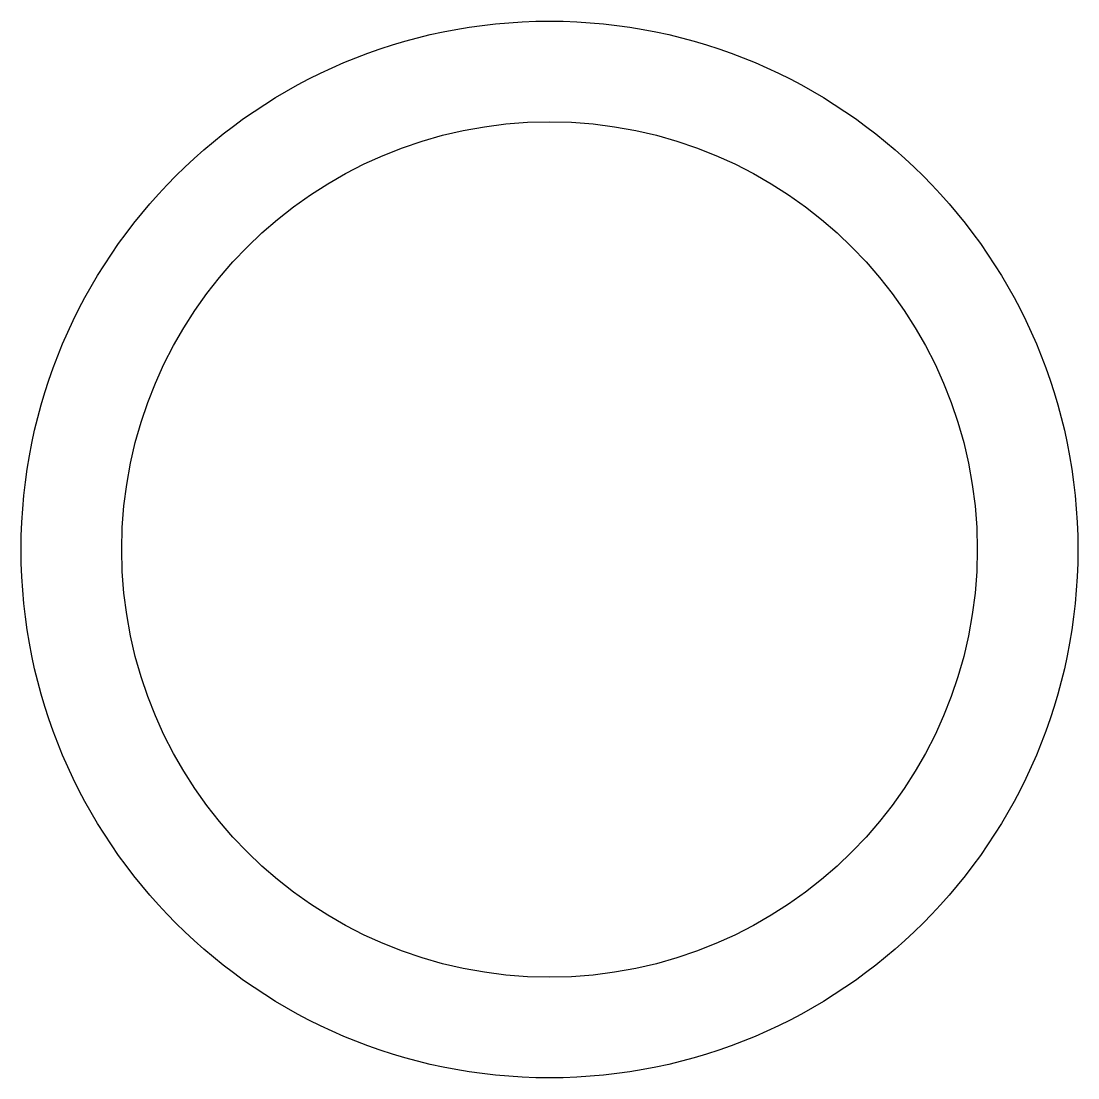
# Model space of a CAD drawing. Header units: millimetres. Extents: x -525 to 525, y -525 to 525.
import ezdxf

# ---------------------------------------------------------------- set-up
doc = ezdxf.new("R2010")
doc.units = ezdxf.units.MM

msp = doc.modelspace()

# ---------------------------------------------------------------- linework, layer by layer
at = {"color": 0, "linetype": 'ByBlock', "lineweight": -2}
for radius in [525, 425]:
    msp.add_circle((0, 0), radius, dxfattribs=at)

doc.saveas('drawing.dxf')
